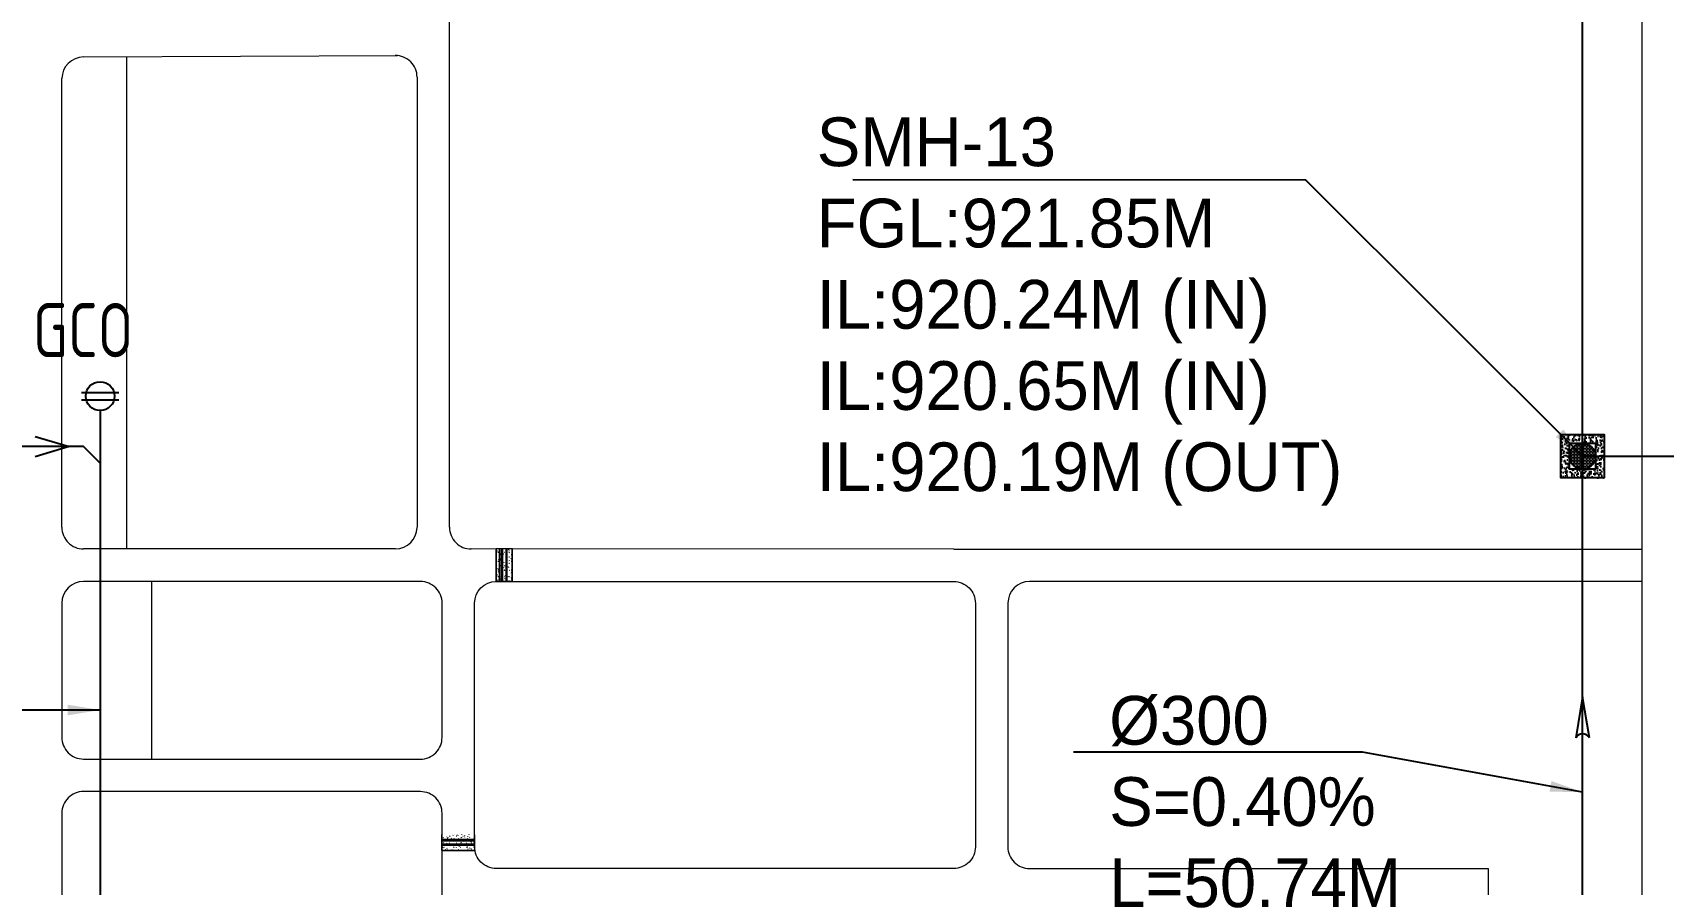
# Model space of a CAD drawing. Header units: metres. Extents: x 6917732 to 8046551, y 3602874 to 4094271.
# Drawn here: x 7261550 to 7336788, y 3771292 to 3810616 of the extents above; entities that cross this region are included whole.
import ezdxf

# ---------------------------------------------------------------- set-up
doc = ezdxf.new("R2010")
doc.units = ezdxf.units.M
doc.header["$LTSCALE"] = 0.5
doc.header["$MEASUREMENT"] = 0
for name, pattern in [('03000 - Plant Layout 1$0$CENTER2', [1.125, 0.75, -0.125, 0.125, -0.125]), ('CENTER2', [1.125, 0.75, -0.125, 0.125, -0.125]), ('HIDDEN2', [4.7625, 3.175, -1.5875])]:
    doc.linetypes.add(name, pattern=pattern)
for name, color, linetype in [('CI-CEN', 1, '03000 - Plant Layout 1$0$CENTER2'), ('CI-ROAD', 11, 'CONTINUOUS'), ('Drainage Line', 7, 'CENTER2'), ('P-Detl-Note', 2, 'CONTINUOUS'), ('RD-TXT', 7, 'CONTINUOUS'), ('SANITARY', 6, 'CONTINUOUS')]:
    doc.layers.add(name, color=color, linetype=linetype)
doc.layers.add('CI-PED-FOOTPATH', color=44, linetype='CONTINUOUS', lineweight=0)
doc.layers.add('Sewer Line', color=4, linetype='CONTINUOUS', lineweight=25)
doc.layers.get('CI-CEN').off()
doc.styles.add('3.5mm', font='ISO3098B.shx', dxfattribs={"height": 3.5})
doc.styles.add('BASE PLAN SEWER$0$Style-font061', font='font061.shx')
doc.styles.add('ROMANS', font='ROMANS.shx', dxfattribs={"width": 0.9})
doc.dimstyles.new('1-200', dxfattribs={"dimtxt": 3000, "dimasz": 3000, "dimexe": 1000, "dimexo": 1000, "dimgap": 1000, "dimtad": 1, "dimdec": 0, "dimdsep": 46, "dimtxsty": 'ROMANS', "dimcen": 0, "dimclrd": 5, "dimclre": 5, "dimclrt": 2, "dimadec": 0, "dimazin": 2, "dimtfac": 1, "dimtdec": 0, "dimtmove": 2, "dimatfit": 2, "dimfxl": 1, "dimtolj": 1, "dimtzin": 0, "dimlwd": -1, "dimlwe": -1, "dimarcsym": 0})
pattern_1 = [(0, (7213931.9, 3958531.54), (406.4, 101.6), [16.764, -288.036, 16.764, -288.036, -1625.6]), (0, (7213931.9, 3958531.54), (406.4, 101.6), [-609.6, 16.764, -592.836, 16.764, -288.036, -711.2]), (0, (7213931.9, 3958531.54), (406.4, 101.6), [-1524, 16.764, -186.436, 16.764, -491.236]), (120, (7214084.3, 3958582.34), (-291.18818, 301.152724), [16.764, -288.036, 16.764, -288.036, -1625.6]), (120, (7214084.3, 3958582.34), (-291.18818, 301.152724), [-609.6, 16.764, -592.836, 16.764, -288.036, -711.2]), (120, (7214084.3, 3958582.34), (-291.18818, 301.152724), [-1524, 16.764, -186.436, 16.764, -491.236]), (240, (7214135.1, 3958785.54), (-115.21182, -402.752724), [16.764, -288.036, 16.764, -288.036, -1625.6]), (240, (7214135.1, 3958785.54), (-115.21182, -402.752724), [-609.6, 16.764, -592.836, 16.764, -288.036, -711.2]), (240, (7214135.1, 3958785.54), (-115.21182, -402.752724), [-1524, 16.764, -186.436, 16.764, -491.236])]

# ---------------------------------------------------------------- blocks, each defined once
blk = doc.blocks.new('flow direction')
at = {"layer": 'Sewer Line'}
for p, q in [((40, 70), (-380, 0)), ((-380, 0), (40, -70))]:
    blk.add_line(p, q, dxfattribs=at)
blk.add_arc((82, 0), 81.6, 120.66, 239.34, dxfattribs=at)
blk = doc.blocks.new('sdsxdc')
at = {"layer": 'CI-PED-FOOTPATH', "lineweight": 0}
h = blk.add_hatch(dxfattribs=at)
h.set_pattern_fill('FP_2', color=15, style=0, pattern_type=2)
h.set_pattern_definition(pattern_1)
h.paths.add_polyline_path([(7282941, 3785279), (7283190, 3785279), (7283190, 3786791), (7282940, 3786791), (7282940, 3786776), (7282941, 3786776), (7282941, 3785283)], flags=0)
h = blk.add_hatch(dxfattribs=at)
h.set_pattern_fill('FP_2', color=15, style=0, pattern_type=2)
h.set_pattern_definition(pattern_1)
h.paths.add_polyline_path([(7283440, 3785279), (7283440, 3786791), (7283190, 3786791), (7283190, 3785279)], flags=0)
h = blk.add_hatch(dxfattribs=at)
h.set_pattern_fill('FP_2', color=15, style=0, pattern_type=2)
h.set_pattern_definition(pattern_1)
h.paths.add_polyline_path([(7283440, 3785279), (7283690, 3785279), (7283690, 3786791), (7283440, 3786791), (7283440, 3785315)], flags=0)
h = blk.add_hatch(dxfattribs=at)
h.set_pattern_fill('FP_3', color=15, style=0, pattern_type=2)
h.set_pattern_definition(pattern_1)
h.paths.add_polyline_path([(7280563, 3773357), (7281945, 3773357), (7281945, 3773582), (7281942, 3773581), (7281942, 3773607), (7280437, 3773607), (7280437, 3773585), (7280433, 3773592), (7280433, 3773357), (7280504, 3773357)], flags=0)
h = blk.add_hatch(dxfattribs=at)
h.set_pattern_fill('FP_2', color=15, style=0, pattern_type=2)
h.set_pattern_definition(pattern_1)
h.paths.add_polyline_path([(7280437, 3773107), (7281945, 3773107), (7281945, 3773357), (7280433, 3773357), (7280433, 3773107)], flags=0)
h = blk.add_hatch(dxfattribs=at)
h.set_pattern_fill('FP_2', color=15, style=0, pattern_type=2)
h.set_pattern_definition(pattern_1)
h.paths.add_polyline_path([(7281875, 3772857), (7281945, 3772857), (7281945, 3773107), (7280433, 3773107), (7280433, 3772857), (7280488, 3772857)], flags=0)
at = {"layer": 'CI-PED-FOOTPATH', "color": 15, "lineweight": 0}
for p, q in [((7280786, 3787776, 0), (7280793, 3837952, 0)), ((7263897, 3809490, 33), (7278386, 3809554, 33)), ((7265884, 3809491), (7265884, 3786779)), ((7279289, 3808559, 33), (7279286, 3787776, 33)), ((7262899, 3787777, 33), (7262902, 3808490, 33)), ((7278286, 3786776, 33), (7263899, 3786777, 33)), ((7304048, 3786775, 0), (7281786, 3786776, 0)), ((7282940, 3786776), (7282940, 3786791)), ((7283190, 3786791), (7282940, 3786791)), ((7282941, 3786776), (7282941, 3785270)), ((7282941, 3785276), (7282941, 3786775)), ((7283091, 3785276), (7283091, 3786775)), ((7283171, 3785279), (7283171, 3786791)), ((7283440, 3786791), (7283190, 3786791)), ((7283190, 3785279), (7283190, 3786791)), ((7283241, 3785276), (7283241, 3786775)), ((7283391, 3785276), (7283391, 3786775)), ((7283421, 3785279), (7283421, 3786791)), ((7283690, 3786791), (7283440, 3786791)), ((7283440, 3785279), (7283440, 3786791)), ((7283671, 3785279), (7283671, 3786791)), ((7283690, 3785279), (7283690, 3786791)), ((7304048, 3786775, 0), (7335812, 3786774, 0)), ((7267041, 3785279), (7267041, 3777082)), ((7283190, 3785279), (7282941, 3785279)), ((7283440, 3785279), (7283190, 3785279)), ((7283690, 3785279), (7283440, 3785279)), ((7280433, 3773607), (7280437, 3773607)), ((7280433, 3773357), (7280433, 3773592)), ((7280433, 3773376), (7281945, 3773376)), ((7280433, 3773107), (7280433, 3773357)), ((7280433, 3773357), (7281945, 3773357)), ((7280437, 3773607), (7280437, 3773457)), ((7280437, 3773307), (7281942, 3773307)), ((7281942, 3773581), (7281942, 3773607)), ((7281944, 3773607), (7281945, 3773607)), ((7281945, 3773357), (7281945, 3773582)), ((7281945, 3773107), (7281945, 3773357)), ((7280433, 3773126), (7281945, 3773126)), ((7280433, 3772857), (7280433, 3773107)), ((7280433, 3773107), (7281945, 3773107)), ((7280433, 3772876), (7281945, 3772876)), ((7280433, 3772857), (7281945, 3772857)), ((7280437, 3773157), (7281942, 3773157)), ((7281945, 3772857), (7281945, 3773107))]:
    blk.add_line(p, q, dxfattribs=at)
at = {"layer": 'CI-PED-FOOTPATH', "color": 15, "lineweight": 0, "elevation": 33, "flags": 128}
for points in [[(7262897, 3778079, 0.414214), (7263897, 3777079), (7279442, 3777076, 0.414214), (7280442, 3778076), (7280443, 3784276, 0.414247), (7279443, 3785276), (7263898, 3785277, 0.41418), (7262898, 3784277), (7262897, 3778079)], [(7335812, 3785274), (7307547, 3785275, 0.41418), (7306547, 3784275), (7306545, 3773023, 0.414214), (7307545, 3772023), (7328711, 3772020), (7328710, 3764833)], [(7280442, 3774576, 0.414214), (7279442, 3775576), (7263897, 3775579, 0.414214), (7262897, 3774579), (7262891, 3741226, 0.414214), (7263891, 3740225), (7279436, 3740223, 0.414214), (7280436, 3741223), (7280442, 3774576)]]:
    blk.add_lwpolyline(points, format="xyb", dxfattribs=at)
blk.add_lwpolyline([(7305047, 3784275), (7305045, 3773024, -0.414214), (7304045, 3772024), (7282941, 3772027, -0.414214), (7281941, 3773027), (7281943, 3784276, -0.41418), (7282943, 3785276), (7304047, 3785275, -0.414247)], format="xyb", close=True, dxfattribs=at)
at = {"layer": 'CI-PED-FOOTPATH', "color": 15, "lineweight": 0}
for centre, start, end in [((7263902, 3808490, 33), 90.25198, 179.99098), ((7278289, 3808559, 33), 359.99098, 90.25198), ((7263899, 3787777, 33), 179.99098, 269.99757), ((7278286, 3787776, 33), 269.99757, 359.99097), ((7281786, 3787776, 0), 179.99097, 269.99757)]:
    blk.add_arc(centre, 1000, start, end, dxfattribs=at)
at = {"layer": 'CI-ROAD', "color": 15, "lineweight": 0}
blk.add_line((7335811, 3764833, 33), (7335803, 3837445, 33), dxfattribs=at)
at = {"layer": 'CI-ROAD', "color": 15, "lineweight": 0, "elevation": 33, "flags": 128}
blk.add_lwpolyline([(7335811, 3764820), (7335809, 3785274)], dxfattribs=at)
blk = doc.blocks.new('A$C65520D9C')
at = {"layer": 'CI-CEN', "color": 8, "linetype": 'HIDDEN2', "lineweight": 0, "ltscale": 2000}
blk.add_blockref('sdsxdc', (-7494656, -4067566, -33), dxfattribs=at)
blk = doc.blocks.new('A$C021B369C')
at = {"layer": 'RD-TXT', "color": 2}
blk.add_blockref('A$C65520D9C', (0, 0), dxfattribs=at)

msp = doc.modelspace()

# ---------------------------------------------------------------- hatches: boundary and pattern name
at = {"layer": 'Sewer Line'}
h = msp.add_hatch(dxfattribs=at)
h.set_pattern_fill('AR-CONC', color=8, scale=2)
h.set_pattern_definition([(50, (6756428, 3659124.4), (364.36934, -31.87817), [38.1, -419.1]), (355, (6756428, 3659124.4), (-70.48684, 382.1137), [30.48, -335.28117]), (100.451445, (6756458.37, 3659121.75), (293.8825, 350.2355), [32.38002, -356.1805]), (46.1842, (6756428, 3659226), (542.15808, -84.08466), [57.15, -628.65]), (96.63556, (6756473.2, 3659219), (474.80827, 494.85225), [48.57005, -534.2712]), (351.18415, (6756428, 3659226), (474.80827, 494.85225), [45.71993, -502.91946]), (21, (6756478.8, 3659200.6), (303.22878, -204.5304), [38.1, -419.1]), (326, (6756478.8, 3659200.6), (123.60406, 368.37593), [30.48, -335.28]), (71.451445, (6756504.08, 3659183.56), (426.83284, 163.84554), [32.38002, -356.17988]), (37.5, (6756428.01, 3659124.4), (6.177207, 169.110078), [0, -331.216, 0, -340.36, 0, -336.55]), (7.5, (6756428, 3659124.4), (133.639325, 200.36115), [0, -194.056, 0, -323.596, 0, -128.27]), (327.5, (6756314.72, 3659124.4), (271.18119, -11.457488), [0, -127, 0, -396.24, 0, -525.78]), (317.5, (6756263.92, 3659124.4), (296.25836, 50.85298), [0, -165.1, 0, -263.144, 0, -373.38])])
h.paths.add_polyline_path([(7332057.5, 3792059.8), (7334057.5, 3792059.8), (7334057.5, 3790059.8), (7332057.5, 3790059.8)])
h.paths.add_polyline_path([(7332457.5, 3791659.8), (7333657.5, 3791659.8), (7333657.5, 3790459.8), (7332457.5, 3790459.8)], flags=16)
h = msp.add_hatch(dxfattribs=at)
h.set_pattern_fill('ANGLE', color=8, scale=20)
h.set_pattern_definition([(0, (6756428.01, 3659124.4), (0, 139.7), [101.6, -38.1]), (90, (6756428.01, 3659124.4), (-139.7, 9e-15), [101.6, -38.1])])
edge = h.paths.add_edge_path()
edge.add_arc((7333057.5, 3791059.8), 600, 0, 360)

# ---------------------------------------------------------------- linework, layer by layer
at = {"layer": 'Drainage Line'}
msp.add_circle((7333057.5, 3791059.8, 32.9), 600, dxfattribs=at)
at = {"layer": 'Sewer Line'}
for p, q in [((7333057.5, 3733128.9, 31.1), (7333058.1, 3847508.4, 31.1)), ((7263808.2, 3794001.7, -660.1), (7265520.7, 3794001.7, -660.1)), ((7263808.2, 3793664.2, -660.1), (7265520.7, 3793664.2, -660.1)), ((7264664.4, 3793168.8, -660.1), (7264676.1, 3739415.5, -170.9)), ((7263902, 3791500.8, -350.4), (7260587.6, 3791500.9, -350.4)), ((7261671.7, 3791974.7, -350.4), (7263235.6, 3791500.8, -350.4)), ((7263235.6, 3791500.8, -350.4), (7261671.7, 3791026.9, -350.4)), ((7264664.9, 3790737.8, -350.4), (7263902, 3791500.8, -350.4)), ((7333057.5, 3791059.8, 32.9), (7346488.2, 3791059.7, 32.9))]:
    msp.add_line(p, q, dxfattribs=at)
at = {"layer": 'Sewer Line', "color": 0, "elevation": 32.9}
for points in [[(7332057.5, 3792059.8), (7334057.5, 3792059.8), (7334057.5, 3790059.8), (7332057.5, 3790059.8)], [(7332457.5, 3791659.8), (7333657.5, 3791659.8), (7333657.5, 3790459.8), (7332457.5, 3790459.8)]]:
    msp.add_lwpolyline(points, close=True, dxfattribs=at)
at = {"layer": 'Sewer Line'}
msp.add_circle((7264664.4, 3793832.9, -660.1), 664.2, dxfattribs=at)

# ---------------------------------------------------------------- block references
at = {"layer": 'RD-TXT', "color": 2, "lineweight": -3}
msp.add_blockref('A$C021B369C', (7494655.6, 4067566.2, 32.9), dxfattribs=at)
at = {"layer": 'Sewer Line', "xscale": 4.5, "yscale": 4.5, "zscale": 4.5, "rotation": 270}
msp.add_blockref('flow direction', (7333057.5, 3778242.6, 32.9), dxfattribs=at)

# ---------------------------------------------------------------- texts
at = {"layer": 'P-Detl-Note', "ltscale": 10, "char_height": 2250, "attachment_point": 1, "style": 'BASE PLAN SEWER$0$Style-font061'}
for s, insert, width in [('SMH-13\\PFGL:921.85M \\PIL:920.24M (IN)\\PIL:920.65M (IN)\\PIL:920.19M (OUT)', (7297727.4, 3806698.9, -310.4), 29981.412), ('%%C300\\PS=0.40%\\PL=50.74M', (7311221.3, 3779993.3, -350.4), 22122.162)]:
    msp.add_mtext(s, dxfattribs=dict(at, insert=insert, width=width))
at = {"layer": 'RD-TXT', "color": 2, "style": '3.5mm', "width": 0.8}
msp.add_text('GCO', height=2500, dxfattribs=at).set_placement((7261563.3, 3795628.3, -39043.2))

# ---------------------------------------------------------------- leaders
at = {"layer": 'RD-TXT', "color": 3, "lineweight": -3}
for points in [[(7264667.4, 3779342.8, -534.3), (7187905.3, 3779327.5, -534.3)], [(7333057.7, 3775549.5, 31.1), (7322903.4, 3777401.5, 31.1), (7309575.8, 3777401.5, 31.1)]]:
    msp.add_leader(points, dimstyle='1-200', override={"dimasz": 1500, "dimexe": 100, "dimexo": 100, "dimgap": 1000, "dimtad": 0, "dimaunit": 1, "dimadec": 3, "dimfxl": 10, "dimtfill": 1, "dimarcsym": 2}, dxfattribs=at)
at = {"layer": 'SANITARY', "color": 3, "lineweight": -3}
msp.add_leader([(7333057.8, 3791059.8), (7320288.3, 3803808.8), (7299386, 3803812.3)], dimstyle='1-200', override={"dimasz": 1500, "dimexe": 100, "dimexo": 100, "dimtad": 0, "dimaunit": 1, "dimadec": 3, "dimfxl": 10, "dimtfill": 1, "dimarcsym": 2}, dxfattribs=at)

doc.saveas('drawing.dxf')
